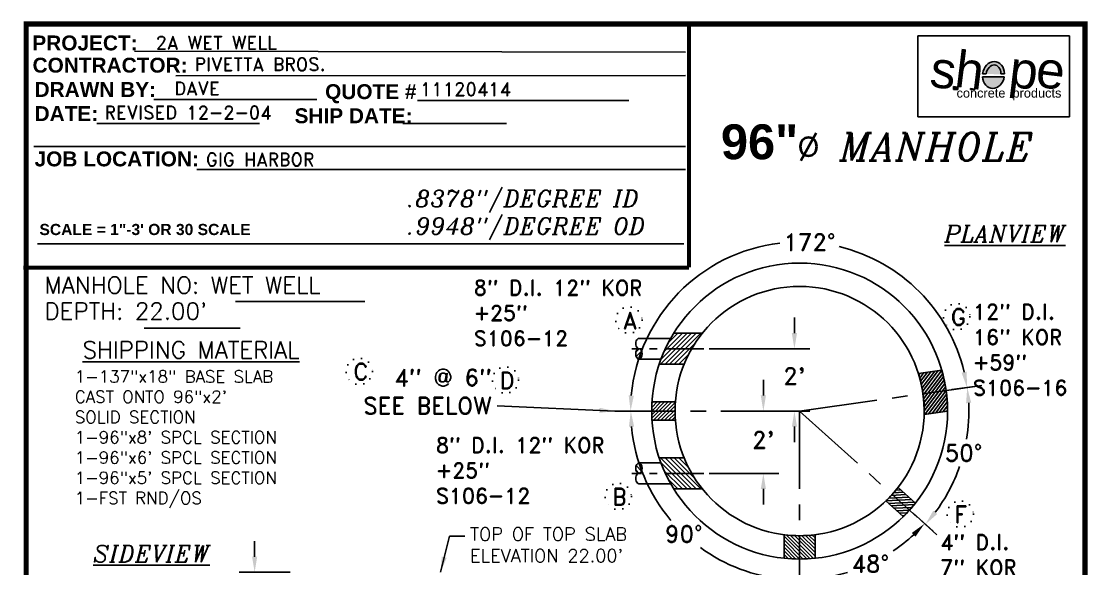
# Model space of a CAD drawing. Extents: x -389 to 2703, y -939 to 1387.
# Drawn here: x -6.7 to 404.2, y 318.2 to 529 of the extents above; entities that cross this region are included whole.
import ezdxf

# ---------------------------------------------------------------- set-up
doc = ezdxf.new("R2010")
doc.units = 0
doc.header["$LTSCALE"] = 24
doc.header["$MEASUREMENT"] = 0
doc.linetypes.add('CENTER', pattern=[2, 1.25, -0.25, 0.25, -0.25])
doc.linetypes.add('DOT', pattern=[0.25, 0, -0.25])
doc.layers.get('0').update_dxf_attribs({"linetype": 'CONTINUOUS'})
doc.layers.get('DEFPOINTS').update_dxf_attribs({"linetype": 'CONTINUOUS'})
for name, color, linetype in [('C', 7, 'CONTINUOUS'), ('DIM', 7, 'CONTINUOUS'), ('PIPE-PD', 7, 'CONTINUOUS'), ('W', 7, 'CONTINUOUS')]:
    doc.layers.add(name, color=color, linetype=linetype)
doc.styles.add('ITALICC', font='italicc', dxfattribs={"height": 4})
doc.styles.add('ROMAND', font='romand', dxfattribs={"height": 6.5})
doc.styles.add('ROMANS', font='romans', dxfattribs={"height": 6.5})
doc.styles.add('SANSSERIFBOLD', font='sasb____.pfb', dxfattribs={"height": 8})
doc.dimstyles.new('96MH', dxfattribs={"dimscale": 32, "dimtxt": 0.18, "dimasz": 0.1875, "dimexe": 0.1875, "dimexo": 0.0625, "dimgap": 0.0625, "dimtad": 0, "dimtih": 1, "dimtoh": 1, "dimzin": 12, "dimdsep": 46, "dimlunit": 4, "dimtxsty": 'ROMAND', "dimcen": 0.0625, "dimadec": 0, "dimazin": 0, "dimtfac": 1, "dimtdec": 0, "dimtofl": 0, "dimtmove": 0, "dimatfit": 1, "dimfxl": 0, "dimfrac": 2, "dimtolj": 1, "dimtzin": 12, "dimarcsym": 0})

# ---------------------------------------------------------------- blocks, each defined once
blk = doc.blocks.new('TITLEB')
for p, q in [((33.05, -10.04), (188.98, -10.28)), ((44.73, -16.98), (188.98, -16.89)), ((38.5, -23.71), (84.59, -23.71)), ((113.15, -24), (172.97, -24)), ((22.34, -30.54), (68.43, -30.54)), ((108.99, -30.54), (138.32, -30.54)), ((4.53, -37.04), (188.98, -37.04)), ((50.66, -43.55), (188.98, -43.55)), ((5.58, -64.56), (188.54, -64.56))]:
    blk.add_line(p, q)
at = {"style": 'SANSSERIFBOLD'}
for s, height, p in [('PROJECT:', 4.219, (4.1, -9.82)), ('CONTRACTOR:', 4.2188, (4.16, -16.11)), ('DRAWN BY:', 4.219, (4.74, -22.99)), ('QUOTE #', 4.219, (86.97, -23.6)), ('DATE:', 4.219, (4.74, -29.81)), ('SHIP DATE:', 4.219, (78.32, -30.42)), ('JOB LOCATION:', 4.2188, (4.74, -42.63)), ('SCALE = 1"-3\' OR 30 SCALE', 3.1641, (6.11, -62.07))]:
    blk.add_text(s, height=height, dxfattribs=at).set_placement(p)
at = {"layer": 'DIM', "style": 'ROMAND'}
blk.add_text('DAVE', height=3.75, dxfattribs=at).set_placement((44.29, -22.43))
for tag, p in [('NAME', (39, -9.52)), ('NAME', (50.05, -15.63)), ('#', (113.85, -22.65)), ('DATE', (24.53, -29.29)), ('DATE', (111.18, -29.29)), ('LOCATION', (53.22, -42.57))]:
    blk.add_attdef(tag, p, '', height=3.75, dxfattribs=at)
blk = doc.blocks.new('*D60')
at = {"color": 0, "lineweight": -2}
for p, q in [((83.17, 322.8), (83.17, 328.8)), ((96.8, 316.8), (77.17, 316.8)), ((101.89, 304.8), (77.17, 304.8)), ((83.17, 298.8), (83.17, 292.8))]:
    blk.add_line(p, q, dxfattribs=at)
at = {"color": 0}
for points in [[(82.17, 322.8), (84.17, 322.8), (83.17, 316.8)], [(82.17, 298.8), (84.17, 298.8), (83.17, 304.8)]]:
    blk.add_solid(points, dxfattribs=at)
at = {"layer": 'DEFPOINTS', "color": 0}
for p in [(98.8, 316.8), (83.17, 304.8), (103.89, 304.8)]:
    blk.add_point(p, dxfattribs=at)
at = {"color": 0, "insert": (83.17, 310.8), "char_height": 6.5, "attachment_point": 5, "style": 'ROMAND'}
blk.add_mtext("\\A1;1'", dxfattribs=at)
blk = doc.blocks.new('shope')
at = {"layer": 'C'}
h = blk.add_hatch(color=256, dxfattribs=at)
h.paths.add_polyline_path([(14.65, 12.51), (14.65, 11.35), (16.48, 11.35), (16.48, 12.27)], flags=16)
h.paths.add_polyline_path([(13.21, 31.56), (29.46, 29.57), (26.72, 7.24), (10.47, 9.23)], flags=9)
h = blk.add_hatch(color=256, dxfattribs=at)
h.paths.add_polyline_path([(21.61, 11.71), (21.61, 11.36), (23.45, 11.36), (23.45, 11.41)], flags=16)
h.paths.add_polyline_path([(13.21, 31.56), (29.46, 29.57), (26.72, 7.24), (10.47, 9.23)], flags=9)
h = blk.add_hatch(color=256, dxfattribs=at)
edge = h.paths.add_edge_path()
edge.add_ellipse((31.09, 17.24), major_axis=(-0.65, -4.14), ratio=0.722363, start_angle=103.1945, end_angle=269.7747, ccw=False)
edge.add_line((34.15, 17.72), (35.61, 17.72))
edge.add_ellipse((31.09, 17.24), major_axis=(-0.86, -5.48), ratio=0.809436, start_angle=102.3072, end_angle=272.2095)
edge.add_line((26.62, 17.72), (28.1, 17.72))
h = blk.add_hatch(color=5, dxfattribs=at)
edge = h.paths.add_edge_path()
edge.add_ellipse((31.09, 17.24), major_axis=(-0.86, -5.48), ratio=0.809436, start_angle=285.2918, end_angle=449.2249)
edge.add_line((35.52, 16.46), (26.58, 16.46))
for p, q in [((62.28, 33.32), (0, 33.32)), ((0, 33.32), (0, 0)), ((62.28, 0), (62.28, 33.32)), ((26.62, 17.72), (28.1, 17.72)), ((34.15, 17.72), (35.61, 17.72)), ((26.57, 16.46), (35.52, 16.46)), ((14.65, 12.51), (14.65, 11.35)), ((14.65, 12.51), (16.48, 12.27)), ((16.48, 11.35), (14.65, 11.35)), ((16.48, 12.27), (16.48, 11.35)), ((23.45, 11.41), (21.61, 11.71)), ((21.61, 11.71), (21.61, 11.36)), ((21.61, 11.36), (23.45, 11.36)), ((23.45, 11.36), (23.45, 11.41)), ((0, 0), (62.28, 0))]:
    blk.add_line(p, q, dxfattribs=at)
for major_axis, ratio, start_param, end_param in [((-0.86, -5.48), 0.809436, 1.785598, 4.750952), ((-0.65, -4.14), 0.722363, 1.801084, 4.708457), ((-0.86, -5.48), 0.809436, 4.979281, 7.840454)]:
    blk.add_ellipse((31.09, 17.24), major_axis=major_axis, ratio=ratio, start_param=start_param, end_param=end_param, dxfattribs=at)
at = {"layer": 'C', "char_height": 15, "width": 202.3125, "attachment_point": 1, "style": 'ROMAND'}
for s, insert, rotation in [('{\\f@Arial Unicode MS|b0|i0|c0|p34;h}', (16.48, 27.39), 353), ('{\\f@Arial Unicode MS|b0|i0|c0|p34;s}', (6.26, 27.39), 353.0287), ('{\\f@Arial Unicode MS|b0|i0|c0|p34;p}', (38.76, 27.39), 353), ('{\\f@Arial Unicode MS|b0|i0|c0|p34;e}', (49.79, 27.39), 353)]:
    blk.add_mtext(s, dxfattribs=dict(at, insert=insert, rotation=rotation))
at = {"layer": 'C', "insert": (15.9, 11.72), "char_height": 3.75, "width": 50.625, "attachment_point": 1, "style": 'ROMAND'}
blk.add_mtext('{\\f@Arial Unicode MS|b0|i0|c0|p34;concrete  products}', dxfattribs=at)
blk = doc.blocks.new('*X11')
at = {"color": 0}
for p, q in [((188.81, 317.5), (195.77, 324.47)), ((188.88, 323.23), (190.12, 324.47)), ((188.89, 319), (194.36, 324.47)), ((188.93, 320.45), (192.94, 324.47)), ((188.93, 321.86), (191.53, 324.47)), ((190.19, 317.47), (197.19, 324.47)), ((191.6, 317.47), (197.87, 323.73)), ((193.01, 317.47), (197.92, 322.37)), ((194.43, 317.47), (197.93, 320.97)), ((195.84, 317.47), (197.92, 319.54)), ((197.26, 317.47), (197.86, 318.07))]:
    blk.add_line(p, q, dxfattribs=at)
blk = doc.blocks.new('7H')
blk.add_lwpolyline([(47.87, -3.5, 0.036507), (47.87, 3.5), (56.89, 3.5, -0.030731), (56.89, -3.5)], format="xyb", close=True)
blk.add_blockref('*X11', (-140.93, -320.97))
blk = doc.blocks.new('*D69')
at = {"color": 0, "lineweight": -2}
for p, q in [((291.16, 408.91), (291.16, 414.91)), ((258.28, 402.91), (297.16, 402.91)), ((262.83, 378.91), (297.16, 378.91)), ((291.16, 372.91), (291.16, 366.91))]:
    blk.add_line(p, q, dxfattribs=at)
at = {"color": 0}
for points in [[(290.16, 408.91), (292.16, 408.91), (291.16, 402.91)], [(290.16, 372.91), (292.16, 372.91), (291.16, 378.91)]]:
    blk.add_solid(points, dxfattribs=at)
at = {"layer": 'DEFPOINTS', "color": 0}
for p in [(256.28, 402.91), (260.83, 378.91), (291.16, 378.91)]:
    blk.add_point(p, dxfattribs=at)
at = {"color": 0, "insert": (291.16, 392.36), "char_height": 6.5, "attachment_point": 5, "style": 'ROMAND'}
blk.add_mtext("\\A1;2'", dxfattribs=at)
blk = doc.blocks.new('*D70')
at = {"color": 0, "lineweight": -2}
for p, q in [((279.19, 384.91), (279.19, 390.91)), ((291.16, 378.91), (273.19, 378.91)), ((258.28, 354.91), (285.19, 354.91)), ((279.19, 348.91), (279.19, 342.91))]:
    blk.add_line(p, q, dxfattribs=at)
at = {"color": 0}
for points in [[(278.19, 384.91), (280.19, 384.91), (279.19, 378.91)], [(278.19, 348.91), (280.19, 348.91), (279.19, 354.91)]]:
    blk.add_solid(points, dxfattribs=at)
at = {"layer": 'DEFPOINTS', "color": 0}
for p in [(293.16, 378.91), (256.28, 354.91), (279.19, 354.91)]:
    blk.add_point(p, dxfattribs=at)
at = {"color": 0, "insert": (279.19, 367.79), "char_height": 6.5, "attachment_point": 5, "style": 'ROMAND'}
blk.add_mtext("\\A1;2'", dxfattribs=at)
blk = doc.blocks.new('*X17')
at = {"color": 0}
for p, q in [((188.36, 328.37), (188.96, 328.97)), ((188.54, 327.13), (190.37, 328.97)), ((188.68, 325.86), (191.79, 328.97)), ((188.8, 324.56), (193.2, 328.97)), ((188.88, 323.23), (194.62, 328.97)), ((188.93, 321.86), (196.03, 328.97)), ((188.93, 320.45), (197.38, 328.9)), ((188.67, 315.95), (197.79, 325.07)), ((188.81, 317.5), (197.68, 326.37)), ((188.89, 319), (197.54, 327.65)), ((188.47, 314.34), (197.87, 323.73)), ((188.51, 312.97), (197.92, 322.37)), ((189.93, 312.97), (197.93, 320.97)), ((191.34, 312.97), (197.92, 319.54)), ((192.76, 312.97), (197.86, 318.07)), ((194.17, 312.97), (197.76, 316.56)), ((195.59, 312.97), (197.62, 315)), ((197, 312.97), (197.43, 313.39))]:
    blk.add_line(p, q, dxfattribs=at)
blk = doc.blocks.new('16H')
blk.add_lwpolyline([(56.44, -8), (47.33, -8, 0.08392), (47.33, 8), (56.44, 8, -0.070524)], format="xyb", close=True)
blk.add_blockref('*X17', (-140.93, -320.97))
blk = doc.blocks.new('*X15')
at = {"color": 0}
for p, q in [((188.67, 315.95), (197.79, 325.07)), ((188.68, 325.86), (189.79, 326.97)), ((188.8, 324.56), (191.2, 326.97)), ((188.81, 317.5), (197.68, 326.37)), ((188.88, 323.23), (192.62, 326.97)), ((188.89, 319), (196.86, 326.97)), ((188.93, 320.45), (195.44, 326.97)), ((188.93, 321.86), (194.03, 326.97)), ((189.1, 314.97), (197.87, 323.73)), ((190.51, 314.97), (197.92, 322.37)), ((191.93, 314.97), (197.93, 320.97)), ((193.34, 314.97), (197.92, 319.54)), ((194.76, 314.97), (197.86, 318.07)), ((196.17, 314.97), (197.76, 316.56)), ((197.59, 314.97), (197.62, 315))]:
    blk.add_line(p, q, dxfattribs=at)
blk = doc.blocks.new('12H')
blk.add_lwpolyline([(56.68, -6), (47.62, -6, 0.062746), (47.62, 6), (56.68, 6, -0.052778)], format="xyb", close=True)
blk.add_blockref('*X15', (-140.93, -320.97))
blk = doc.blocks.new('*D71')
at = {"color": 0, "lineweight": -2}
for p, q in [((361.45, 388.5), (351.72, 387.14)), ((226.7, 378.91), (222.02, 378.91))]:
    blk.add_line(p, q, dxfattribs=at)
for start, end in [(96.7058, 174.7207), (13.2793, 76.4386)]:
    blk.add_arc((293.16, 378.91), 65.14, start, end, dxfattribs=at)
at = {"color": 0}
for points in [[(357.54, 394.05), (355.57, 393.68), (357.66, 387.97)], [(229.29, 384.85), (227.29, 384.95), (228.02, 378.91)]]:
    blk.add_solid(points, dxfattribs=at)
at = {"layer": 'DEFPOINTS', "color": 0}
for p in [(258, 433.74), (363.43, 388.78), (228.7, 378.91), (293.16, 378.91)]:
    blk.add_point(p, dxfattribs=at)
at = {"color": 0, "insert": (296.99, 443.93), "char_height": 6.5, "attachment_point": 5, "style": 'ROMAND'}
blk.add_mtext('\\A1;172°', dxfattribs=at)
blk = doc.blocks.new('*D72')
at = {"color": 0, "lineweight": -2}
for p, q in [((361.45, 388.5), (351.8, 387.15)), ((339.97, 336.75), (346.08, 331.25))]:
    blk.add_line(p, q, dxfattribs=at)
for start, end in [(350.3891, 2.727), (323.273, 340.8554)]:
    blk.add_arc((293.16, 378.91), 65.22, start, end, dxfattribs=at)
at = {"color": 0}
for points in [[(357.31, 381.91), (359.3, 382.1), (357.74, 387.98)], [(346.2, 339.27), (344.66, 340.54), (341.62, 335.27)]]:
    blk.add_solid(points, dxfattribs=at)
at = {"layer": 'DEFPOINTS', "color": 0}
for p in [(363.43, 388.78), (293.16, 378.91), (352.1, 351), (338.49, 338.09)]:
    blk.add_point(p, dxfattribs=at)
at = {"color": 0, "insert": (356.35, 362.77), "char_height": 6.5, "attachment_point": 5, "style": 'ROMAND'}
blk.add_mtext('\\A1;50°', dxfattribs=at)
blk = doc.blocks.new('*D73')
at = {"color": 0, "lineweight": -2}
for p, q in [((344.6, 332.59), (336.86, 339.55)), ((293.16, 313.17), (293.16, 308.09))]:
    blk.add_line(p, q, dxfattribs=at)
for start, end in [(303.818, 312.6942), (275.3058, 286.5423)]:
    blk.add_arc((293.16, 378.91), 64.82, start, end, dxfattribs=at)
at = {"color": 0}
for points in [[(336.4, 331.97), (337.82, 330.56), (341.32, 335.54)], [(299.2, 313.37), (299.1, 315.37), (293.16, 314.09)]]:
    blk.add_solid(points, dxfattribs=at)
at = {"layer": 'DEFPOINTS', "color": 0}
for p in [(293.16, 378.91), (346.08, 331.25), (311.02, 316.6), (293.16, 315.17)]:
    blk.add_point(p, dxfattribs=at)
at = {"color": 0, "insert": (320.42, 320.1), "char_height": 6.5, "attachment_point": 5, "style": 'ROMAND'}
blk.add_mtext('\\A1;48°', dxfattribs=at)
blk = doc.blocks.new('*D74')
at = {"color": 0, "lineweight": -2}
for p, q in [((224.02, 378.91), (234.11, 378.91)), ((293.16, 310.09), (293.16, 319.86))]:
    blk.add_line(p, q, dxfattribs=at)
for start, end in [(185.2871, 220.3421), (233.9768, 264.7129)]:
    blk.add_arc((293.16, 378.91), 65.04, start, end, dxfattribs=at)
at = {"color": 0}
for points in [[(227.39, 372.87), (229.39, 372.96), (228.11, 378.91)], [(287.21, 315.14), (287.12, 313.14), (293.16, 313.86)]]:
    blk.add_solid(points, dxfattribs=at)
at = {"layer": 'DEFPOINTS', "color": 0}
for p in [(222.02, 378.91), (293.16, 378.91), (236.83, 346.38), (293.16, 308.09)]:
    blk.add_point(p, dxfattribs=at)
at = {"color": 0, "insert": (248.57, 331.55), "char_height": 6.5, "attachment_point": 5, "style": 'ROMAND'}
blk.add_mtext('\\A1;90°', dxfattribs=at)

msp = doc.modelspace()

# ---------------------------------------------------------------- hatches: boundary and pattern name
h = msp.add_hatch()
h.set_pattern_fill('ANSI31', color=256, scale=10, style=0)
h.set_pattern_definition([(45, (-24.5949, 19.62), (-0.8838835, 0.8838835), [])])
h.paths.add_polyline_path([(251.587, 402.905, -0.0379013), (255.686, 408.905), (244.69, 408.905, 0.029923), (241.455, 402.905)])
h.paths.add_polyline_path([(241.455, 402.905, 0.0283368), (239.073, 396.905), (248.659, 396.905, -0.0348146), (251.587, 402.905)])
edge = h.paths.add_edge_path()
edge.add_ellipse((231.261, 400.905), major_axis=(0, 2), ratio=0.6242798, start_angle=0, end_angle=360)
h = msp.add_hatch()
h.set_pattern_fill('ANSI31', color=256, scale=10, style=0)
h.set_pattern_definition([(315, (-24.5949, 738.1907), (-0.8838835, -0.8838835), [])])
h.paths.add_polyline_path([(255.686, 348.905), (244.69, 348.905, -0.029923), (241.455, 354.905), (251.587, 354.905, 0.0379013)])
h.paths.add_polyline_path([(251.587, 354.905), (241.455, 354.905, -0.0283368), (239.073, 360.905), (248.659, 360.905, 0.0348146)])
edge = h.paths.add_edge_path()
edge.add_ellipse((231.261, 356.905), major_axis=(0, -2), ratio=0.6242798, start_angle=0, end_angle=180, ccw=False)
edge.add_ellipse((231.261, 356.905), major_axis=(0, -2), ratio=0.6242798, start_angle=180, end_angle=360, ccw=False)

# ---------------------------------------------------------------- linework, layer by layer
for p, q in [((75.824, 421.081), (125.652, 421.081)), ((40.644, 410.787), (77.633, 410.787))]:
    msp.add_line(p, q)
at = {"linetype": 'CENTER'}
for p, q in [((243.507, 406.905), (231.261, 406.905)), ((255.686, 408.905), (244.69, 408.905)), ((239.78, 398.905), (231.261, 398.905)), ((248.659, 396.905), (239.073, 396.905)), ((293.156, 378.905), (363.427, 388.781)), ((293.156, 378.905), (228.703, 378.905)), ((293.156, 378.905), (293.156, 378.905)), ((293.156, 378.905), (293.156, 315.166)), ((293.156, 378.905), (338.488, 338.088)), ((239.78, 358.905), (231.261, 358.905)), ((248.659, 360.905), (239.073, 360.905)), ((243.507, 350.905), (231.261, 350.905)), ((255.686, 348.905), (244.69, 348.905))]:
    msp.add_line(p, q, dxfattribs=at)
at = {"linetype": 'CENTER', "ltscale": 0.5}
for p, q in [((256.278, 402.905), (228.505, 402.905)), ((256.278, 354.905), (228.505, 354.905))]:
    msp.add_line(p, q, dxfattribs=at)
at = {"const_width": 2}
msp.add_lwpolyline([(403.156, 0), (403.156, 528), (-4.844, 528), (-4.844, 0)], close=True, dxfattribs=at)
for points, const_width in [([(250.548, 527.322), (250.548, 434.23)], 1.6), ([(0, 434.127), (57.711, 434.127)], 0.5)]:
    msp.add_lwpolyline(points, dxfattribs=dict(const_width=const_width))
msp.add_lwpolyline([(-5.931, 434.127, 1.6, 1.6, 0), (250.548, 434.127, 1.6, 1.6, 0)], format="xyseb")
at = {"linetype": 'DOT', "ltscale": 0.5}
for centre in [(353.708, 415.239), (227.37, 413.882), (123.447, 394.198), (179.824, 390.804), (223.295, 346.007), (355.066, 339.22)]:
    msp.add_circle(centre, 5.076, dxfattribs=at)
msp.add_ellipse((231.261, 404.905), major_axis=(0, 2), ratio=0.6242798, start_param=0, end_param=3.1415927)
msp.add_ellipse((231.261, 400.905), major_axis=(0, 2), ratio=0.6242798)
at = {"extrusion": (0, 0, -1)}
msp.add_ellipse((231.261, 356.905), major_axis=(0, -2), ratio=0.6242798, dxfattribs=at)
msp.add_ellipse((231.261, 352.905), major_axis=(0, -2), ratio=0.6242798, start_param=0, end_param=3.1415927, dxfattribs=at)
at = {"layer": 'PIPE-PD'}
for radius in [57, 48]:
    msp.add_circle((293.156, 378.905), radius, dxfattribs=at)

# ---------------------------------------------------------------- block references
for name, rotation in [('16H', 8), ('7H', 180), ('7H', 318), ('12H', 270)]:
    msp.add_blockref(name, (293.156, 378.905), dxfattribs=dict(rotation=rotation))
at = {"layer": 'C', "xscale": 0.9375, "yscale": 0.9375, "zscale": 0.9375}
msp.add_blockref('shope', (338.72, 492.162), dxfattribs=at)
at = {"layer": 'W'}
ref = msp.add_blockref('TITLEB', (-8.064, 531.175), dxfattribs=dict(at, xscale=1.36125, yscale=1.36125, zscale=1.36125))
ref.add_attrib('NAME', 'PIVETTA BROS.', (60.067, 509.897), dxfattribs={"layer": 'DIM', "height": 5.10469, "style": 'ROMAND'})
ref.add_attrib('LOCATION', 'GIG HARBOR', (64.381, 473.233), dxfattribs={"layer": 'DIM', "height": 5.1047, "style": 'ROMAND'})
ref.add_attrib('DATE', 'REVISED 12-2-04', (25.325, 491.299), dxfattribs={"layer": 'DIM', "height": 5.10469, "style": 'ROMAND'})
ref.add_attrib('NAME', '2A WET WELL', (45.024, 518.221), dxfattribs={"layer": 'DIM', "height": 5.10469, "style": 'ROMAND'})
ref.add_attrib('#', '11120414', (146.911, 500.341), dxfattribs={"layer": 'DIM', "height": 5.1047, "style": 'ROMAND'})

# ---------------------------------------------------------------- texts
for s, height, style, p in [('.8378"/DEGREE ID', 6.4, 'ITALICC', (142.079, 457.553)), ('.9948"/DEGREE OD', 6.4, 'ITALICC', (142.079, 446.965)), ('%%UPLANVIEW', 6.4, 'ITALICC', (348.976, 444.004)), ('MANHOLE NO: WET WELL', 6.5, 'ROMANS', (2.208, 424.157)), ("DEPTH: 22.00'", 6.5, 'ROMANS', (2.208, 414.132)), ('%%USHIPPING MATERIAL', 6.5, 'ROMANS', (16.863, 399.182)), ('%%USIDEVIEW', 6.4, 'ITALICC', (20.936, 320.767))]:
    msp.add_text(s, height=height, dxfattribs=dict(style=style)).set_placement(p)
at = {"attachment_point": 1}
for s, insert, char_height, width, style in [('%%c MANHOLE', (292.004, 486.101), 10.70345, 269.4977, 'ITALICC'), ('8" D.I. 12" KOR\\P+25"\\PS106-12', (167.603, 429.318), 5.85, 96.625, 'ROMAND'), ('12" D.I.\\P16" KOR\\P+59"\\PS106-16', (359.987, 420.047), 5.85, 64.51875, 'ROMAND'), ('A', (225.073, 417.018), 6.5, 37.1875, 'ROMAND'), ('G', (351.41, 418.376), 6.5, 37.1875, 'ROMAND'), ('1-137"x18" BASE SLAB\\PCAST ONTO 96"x2\' \\PSOLID SECTION\\P1-96"x8\' SPCL SECTION\\P1-96"x6\' SPCL SECTION\\P1-96"x5\' SPCL SECTION\\P1-FST RND/OS', (13.882, 394.548), 4.68, 138.6875, 'ROMAND'), ('C', (121.15, 397.335), 6.5, 37.1875, 'ROMAND'), ('D', (177.526, 393.941), 6.5, 37.1875, 'ROMAND'), ('8" D.I. 12" KOR\\P+25"\\PS106-12', (153.03, 368.684), 5.85, 96.625, 'ROMAND'), ('B', (220.997, 349.144), 6.5, 37.1875, 'ROMAND'), ('F', (352.769, 342.356), 6.5, 37.1875, 'ROMAND'), ('4" D.I.\\P7" KOR\\P+40"\\PS106-7', (347.395, 331.315), 5.85, 64.5, 'ROMAND')]:
    msp.add_mtext(s, dxfattribs=dict(at, insert=insert, char_height=char_height, width=width, style=style))
at = {"style": 'ROMAND'}
for s, insert, char_height, attachment_point in [('4" @ 6" \\PSEE BELOW', (174.596, 377.717), 6.5, 9), ("TOP OF TOP SLAB\\PELEVATION 22.00'", (166.193, 334.003), 5, 1)]:
    msp.add_mtext(s, dxfattribs=dict(at, insert=insert, char_height=char_height, attachment_point=attachment_point))
at = {"layer": 'W', "style": 'SANSSERIFBOLD'}
msp.add_text('96"', height=13.44, dxfattribs=at).set_placement((262.841, 475.884))

# ---------------------------------------------------------------- dimensions: what is measured, and where the dimension line sits
for base, p1, p2, picture, middle in [((257.997, 433.742), (228.703, 378.905), (363.427, 388.781), '*D71', (296.99, 443.933)), ((352.103, 350.999), (338.488, 338.088), (363.427, 388.781), '*D72', (356.347, 362.767)), ((236.826, 346.383), (222.016, 378.905), (293.156, 308.089), '*D74', (248.568, 331.549)), ((311.022, 316.6), (293.156, 315.166), (346.082, 331.251), '*D73', (320.42, 320.103))]:
    dim = msp.add_angular_dim_3p(base=base, center=(293.156, 378.905), p1=p1, p2=p2, dimstyle='96MH')
    dim.commit()
    dim.dimension.update_dxf_attribs({"geometry": picture, "text_midpoint": middle, "dimtype": 165})
for base, p1, p2, picture, middle in [((291.156, 378.905), (256.278, 402.905), (260.83, 378.905), '*D69', (291.156, 392.365)), ((279.19, 354.905), (293.156, 378.905), (256.278, 354.905), '*D70', (279.19, 367.793)), ((83.17, 304.796), (98.798, 316.796), (103.892, 304.796), '*D60', (83.17, 310.796))]:
    dim = msp.add_linear_dim(base=base, p1=p1, p2=p2, angle=90, dimstyle='96MH')
    dim.commit()
    dim.dimension.update_dxf_attribs({"geometry": picture, "text_midpoint": middle, "dimtype": 160})

# ---------------------------------------------------------------- leaders
at = {"annotation_type": 0, "has_hookline": 1}
for points, hookline_direction, text_width in [([(222.016, 378.905), (176.596, 380.967)], 1, 55.095), ([(154.798, 316.796), (158.193, 330.753), (164.193, 330.753)], 0, 69.762)]:
    msp.add_leader(points, dimstyle='96MH', override={"dimgap": 0.0625, "dimtad": 0}, dxfattribs=dict(at, hookline_direction=hookline_direction, text_width=text_width))

doc.saveas('drawing.dxf')
